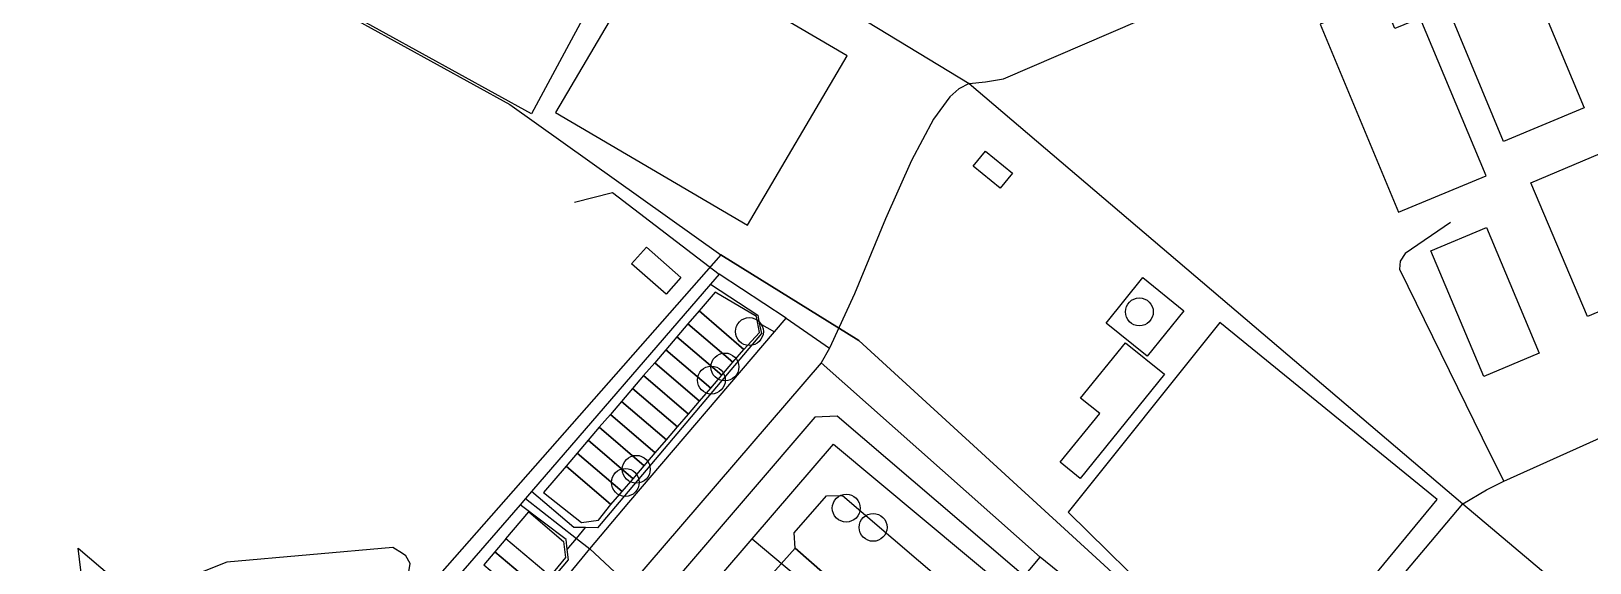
# Model space of a CAD drawing. Header units: metres. Extents: x 11276530 to 11306586, y 355867 to 367650.
# Drawn here: x 11292764 to 11293324, y 361008 to 361199 of the extents above; entities that cross this region are included whole.
import ezdxf

# ---------------------------------------------------------------- set-up
doc = ezdxf.new("R2010")
doc.units = ezdxf.units.M
for name, color, linetype in [('AMENITY', 6, 'Continuous'), ('BUILDING', 8, 'Continuous'), ('HIGHWAY_FOOTWAY', 6, 'Continuous'), ('HIGHWAY_SERVICE', 8, 'Continuous'), ('HIGHWAY_TERTIARY', 3, 'Continuous'), ('LANDUSE', 2, 'Continuous'), ('NATURAL_WATER', 5, 'Continuous'), ('OSM_OTHER', 7, 'Continuous'), ('WATERWAY_STREAM', 5, 'Continuous')]:
    doc.layers.add(name, color=color, linetype=linetype)

msp = doc.modelspace()

# ---------------------------------------------------------------- linework, layer by layer
at = {"layer": 'AMENITY'}
for centre in [(11293162.26, 361098.27), (11293022.26, 361091.2), (11293057.01, 361027.76)]:
    msp.add_circle(centre, 5, dxfattribs=at)
at = {"layer": 'BUILDING'}
for points in [[(11292974.89, 361226.85), (11292944.04, 361169.4), (11292865.8, 361212.63), (11292900.83, 361273.62), (11292974.89, 361226.85)], [(11292988.46, 361230.73), (11292952.7, 361169.82), (11293021.58, 361129.36), (11293057.36, 361190.28), (11292988.46, 361230.73)], [(11293269.36, 361216.32), (11293298.27, 361228.35), (11293321.91, 361171.53), (11293293.01, 361159.5), (11293269.36, 361216.32)], [(11293227.15, 361201.63), (11293255.3, 361134.02), (11293286.7, 361147.09), (11293263.08, 361203.81), (11293253.97, 361200.02), (11293249.44, 361210.91), (11293227.15, 361201.63)], [(11293107.01, 361156), (11293116.71, 361148.09), (11293112.32, 361142.71), (11293102.61, 361150.61), (11293107.01, 361156)], [(11293302.81, 361144.66), (11293333.85, 361157.79), (11293354.2, 361109.69), (11293323.16, 361096.56), (11293302.81, 361144.66)], [(11293286.83, 361128.53), (11293305.79, 361083.44), (11293285.9, 361075.08), (11293266.94, 361120.17), (11293286.83, 361128.53)], [(11292979.97, 361115.47), (11292985.29, 361121.52), (11292997.67, 361110.64), (11292992.35, 361104.58), (11292979.97, 361115.47)], [(11293163.49, 361110.55), (11293178.23, 361098.61), (11293165.03, 361082.32), (11293150.29, 361094.26), (11293163.49, 361110.55)], [(11293020.29, 361084.79), (11293025.9, 361090.85), (11293024.83, 361096.63), (11293009.99, 361105.4), (11293004.17, 361098.6), (11293020.29, 361084.79)], [(11293016.3, 361080.14), (11293020.29, 361084.79), (11293004.17, 361098.6), (11293000.19, 361093.95), (11293016.3, 361080.14)], [(11293012.33, 361075.51), (11293016.3, 361080.14), (11293000.19, 361093.95), (11292996.21, 361089.31), (11293012.33, 361075.51)], [(11293008.36, 361070.86), (11293012.33, 361075.51), (11292996.21, 361089.31), (11292992.24, 361084.66), (11293008.36, 361070.86)], [(11293157.22, 361087.17), (11293171.23, 361075.83), (11293140.95, 361038.46), (11293133.82, 361044.23), (11293148.03, 361061.75), (11293141.15, 361067.32), (11293157.22, 361087.17)], [(11293000.4, 361061.57), (11293004.38, 361066.22), (11292988.26, 361080.01), (11292984.28, 361075.37), (11293000.4, 361061.57)], [(11293004.38, 361066.22), (11293008.36, 361070.86), (11292992.24, 361084.66), (11292988.26, 361080.01), (11293004.38, 361066.22)], [(11292996.42, 361056.93), (11293000.4, 361061.57), (11292984.28, 361075.37), (11292980.3, 361070.72), (11292996.42, 361056.93)], [(11292992.45, 361052.28), (11292996.42, 361056.93), (11292980.3, 361070.72), (11292976.33, 361066.08), (11292992.45, 361052.28)], [(11292988.47, 361047.64), (11292992.45, 361052.28), (11292976.33, 361066.08), (11292972.36, 361061.43), (11292988.47, 361047.64)], [(11292984.5, 361042.99), (11292988.47, 361047.64), (11292972.36, 361061.43), (11292968.38, 361056.8), (11292984.5, 361042.99)], [(11292976.54, 361033.71), (11292980.52, 361038.34), (11292964.4, 361052.15), (11292960.42, 361047.51), (11292976.54, 361033.71)], [(11292980.52, 361038.34), (11292984.5, 361042.99), (11292968.38, 361056.8), (11292964.4, 361052.15), (11292980.52, 361038.34)], [(11292972.57, 361029.06), (11292976.54, 361033.71), (11292960.42, 361047.51), (11292956.45, 361042.86), (11292972.57, 361029.06)], [(11292972.57, 361029.06), (11292956.45, 361042.86), (11292948.3, 361033.33), (11292961.97, 361022.63), (11292968.06, 361023.4), (11292972.57, 361029.06)], [(11293101.59, 360987.55), (11293089.52, 360973.04), (11293084.77, 360972.89), (11293038.64, 361013.39), (11293038.33, 361018.95), (11293049.91, 361032.13), (11293055.72, 361032.31), (11293101.19, 360993.42), (11293101.59, 360987.55)], [(11292950.71, 361003.33), (11292934.79, 361016.78), (11292943.02, 361026.47), (11292955.54, 361015.79), (11292956.2, 361010.03), (11292950.71, 361003.33)], [(11292946.75, 360998.64), (11292950.71, 361003.33), (11292934.79, 361016.78), (11292930.82, 361012.1), (11292946.75, 360998.64)], [(11293075.78, 360962.66), (11293029.65, 361003.17), (11293038.64, 361013.39), (11293084.77, 360972.89), (11293075.78, 360962.66)], [(11292942.79, 360993.96), (11292946.75, 360998.64), (11292930.82, 361012.1), (11292926.87, 361007.4), (11292942.79, 360993.96)]]:
    msp.add_lwpolyline(points, close=True, dxfattribs=at)
at = {"layer": 'HIGHWAY_FOOTWAY'}
for points in [[(11293008.29, 361108.2), (11293025.31, 361097.13), (11293025.82, 361094.25), (11293026.57, 361090.52)], [(11293025.82, 361094.25), (11293031.29, 361091.09)], [(11293026.57, 361090.52), (11292967.69, 361020.68), (11292963.46, 361020.77), (11292959.19, 361020.87), (11292944.09, 361033.74)], [(11292879.13, 360958.37), (11292894.69, 360944.36), (11292899.73, 360944.54), (11292902.99, 360944.65), (11292957.36, 361009.19), (11292956.89, 361012.86), (11292956.43, 361016.56), (11292939.94, 361028.93)], [(11292956.89, 361012.86), (11292960.21, 361016.86), (11292963.46, 361020.77)]]:
    msp.add_lwpolyline(points, dxfattribs=at)
at = {"layer": 'HIGHWAY_SERVICE'}
for points in [[(11292959.52, 361137.65), (11292973.17, 361141.16), (11293011.36, 361111.76)], [(11293273.99, 361130.32), (11293257.71, 361119.28), (11293255.92, 361116.44), (11293255.63, 361113.6), (11293288.32, 361046.87), (11293293.13, 361037.5)], [(11293011.36, 361111.76), (11293008.29, 361108.2), (11292944.09, 361033.74), (11292941.93, 361031.23), (11292939.94, 361028.93), (11292898.78, 360981.54), (11292879.13, 360958.37), (11292877.05, 360955.92), (11292874.06, 360952.31), (11292821.47, 360888.91), (11292819.41, 360886.43), (11292817.58, 360884.14), (11292814.86, 360880.28), (11292813.74, 360877.84), (11292812, 360783.53), (11292812.24, 360780.17), (11292813.88, 360775.88), (11292828.88, 360746.06), (11292844.23, 360714.19), (11292848.78, 360707.99), (11292850.97, 360705.2), (11292854.17, 360701.15), (11292913.11, 360626.73)], [(11293035.43, 361096.01), (11293011.36, 361111.76)], [(11292941.93, 361031.23), (11292960.21, 361016.86), (11292964.95, 361013.13)]]:
    msp.add_lwpolyline(points, dxfattribs=at)
at = {"layer": 'HIGHWAY_TERTIARY'}
for points in [[(11293047.96, 361079.99), (11292979.2, 360999.82), (11292954.83, 360970.71), (11292929.85, 360941.04), (11292914.61, 360923.43), (11292869.57, 360869.47), (11292866.23, 360864.31), (11292864.11, 360859.72), (11292862.38, 360854.07), (11292861.58, 360841.46), (11292861.23, 360817.52), (11292861.83, 360800.65), (11292862.51, 360795.21), (11292863.76, 360789.94), (11292866.81, 360781.54), (11292875.07, 360763.21), (11292881.4, 360751.09), (11292891.5, 360736.12), (11292902.29, 360721.15), (11292955.86, 360651.48)], [(11293207.23, 360944.7), (11293126.61, 361010.1), (11293047.96, 361079.99)]]:
    msp.add_lwpolyline(points, dxfattribs=at)
at = {"layer": 'LANDUSE'}
msp.add_lwpolyline([(11292858.04, 361215.92), (11292936.28, 361172.69), (11293012.04, 361118.77), (11293061.54, 361087.93), (11293320.04, 360851.14), (11293428.7, 360762.58), (11293704.2, 360884.03), (11293841.74, 360595.15), (11293977.25, 360265.6)], dxfattribs=at)
for points in [[(11293012.04, 361118.77), (11292878.67, 360967.15), (11292865.23, 360951.17), (11292810.04, 360885.1), (11292801.93, 360772.3), (11292841.88, 360690), (11292906.25, 360622.67), (11293085.29, 360537.94), (11293320.04, 360851.14), (11293061.54, 361087.93), (11293012.04, 361118.77)], [(11293045.73, 361060.45), (11292871.36, 360856.83), (11292870.75, 360794.42), (11292891.06, 360755.61), (11292897.33, 360743.66), (11292954.96, 360669.02), (11292963.02, 360669.91), (11293189.04, 360936.55), (11293188.45, 360945.5), (11293053.79, 361060.75), (11293045.73, 361060.45)]]:
    msp.add_lwpolyline(points, close=True, dxfattribs=at)
at = {"layer": 'NATURAL_WATER'}
msp.add_lwpolyline([(11292894.2, 361013.58), (11292834.63, 361008.35), (11292826.56, 361005.07), (11292821.78, 361001.34), (11292819.69, 360996.11), (11292821.34, 360986.85), (11292825.07, 360958.93), (11292826.42, 360954.01), (11292827.76, 360950.13), (11292831.05, 360946.99), (11292833.28, 360946.39), (11292835.76, 360946.6), (11292838.66, 360946.85), (11292841.04, 360956.85), (11292848.06, 360964.31), (11292858.97, 360971.92), (11292874.18, 360983.72), (11292900.02, 361004.92), (11292900.47, 361007.9), (11292898.97, 361010.59), (11292897.77, 361011.48), (11292894.2, 361013.58)], dxfattribs=at)
at = {"layer": 'OSM_OTHER'}
for points in [[(11292670.22, 362133.63), (11292710.75, 362027.91), (11292746.59, 361903.34), (11292795.96, 361702.87), (11292803.85, 361666.39), (11292816.73, 361606.85), (11292823.43, 361558.15), (11292833.6, 361499.7), (11292856.71, 361350.16), (11292864.41, 361332.27), (11292875.2, 361318.4), (11292900.67, 361302.06), (11293101.11, 361180.34), (11293278.35, 361029.35)], [(11293101.11, 361180.34), (11293107.01, 361180.94), (11293113.43, 361181.91), (11293489.74, 361344.09)], [(11293101.11, 361180.34), (11293097.46, 361178.4), (11293094.24, 361175.55), (11293088.35, 361167.5), (11293080.39, 361152.62), (11293071.15, 361131.73), (11293059.95, 361104.74), (11293051.05, 361085.25), (11293047.96, 361079.99)], [(11293278.35, 361029.35), (11293286.9, 361034.33), (11293293.13, 361037.5), (11293567.44, 361160.85)], [(11292943.52, 360637.52), (11292935.71, 360646.82), (11292930.73, 360654.56), (11292894.91, 360701.77), (11292877.4, 360724.4), (11292865.59, 360742.06), (11292853.56, 360767.06), (11292846.72, 360783.08), (11292844.78, 360790.62), (11292843.2, 360804.77), (11292843.91, 360859.9), (11292846.32, 360867.21), (11292851.04, 360875.06), (11292872.47, 360901.13), (11292901.16, 360935.53), (11292964.95, 361013.13), (11292979.01, 361029.76), (11293031.29, 361091.09), (11293035.43, 361096.01), (11293051.05, 361085.25)], [(11293191.13, 361094.49), (11293136.64, 361026.27), (11293207.71, 360956.4), (11293269.21, 361030.9), (11293191.13, 361094.49)], [(11292885.48, 360859.21), (11292892.71, 360868.21), (11292915.3, 360894.34), (11292945.63, 360927.12), (11292972.29, 360957.27), (11293000.03, 360989.63), (11293023.23, 361016.69), (11293052.39, 361050.7)], [(11293052.39, 361050.7), (11293116.12, 360997.6), (11293179.05, 360944.37)], [(11293207.23, 360944.7), (11293250.24, 360995.9), (11293278.35, 361029.35)], [(11293278.35, 361029.35), (11293434.8, 360897.42), (11293440.82, 360893.32), (11293447.33, 360891.45), (11293456.13, 360890.79), (11293466.89, 360893.22), (11293649.1, 360975.21), (11293717.36, 361005.56), (11293742.47, 361016.72), (11293754.12, 361022.03)], [(11292964.95, 361013.13), (11292979.2, 360999.82)], [(11293023.23, 361016.69), (11293086.9, 360963.39), (11293151.11, 360910.63)], [(11293116.12, 360997.6), (11293126.61, 361010.1)]]:
    msp.add_lwpolyline(points, dxfattribs=at)
for centre in [(11293013.45, 361078.49), (11293008.61, 361073.76), (11292981.63, 361041.73), (11292977.72, 361036.99), (11293066.68, 361020.86)]:
    msp.add_circle(centre, 5, dxfattribs=at)
at = {"layer": 'WATERWAY_STREAM'}
msp.add_lwpolyline([(11292820.74, 360681.41), (11292823.72, 360686.78), (11292823.13, 360692.01), (11292813.87, 360711.11), (11292793.28, 360752.02), (11292787.45, 360769.49), (11292784.17, 360786.2), (11292781.48, 360838.91), (11292783.87, 360864.73), (11292790.28, 360895.04), (11292794.77, 360915.64), (11292792.67, 360949.23), (11292784.76, 360984.77), (11292781.33, 361013.42), (11292806.56, 360991.78), (11292815.52, 360964.31), (11292818.5, 360947.6), (11292815.52, 360933.56), (11292822.09, 360929.82), (11292830.75, 360933.86), (11292835.08, 360941.76), (11292835.76, 360946.6)], dxfattribs=at)

doc.saveas('drawing.dxf')
